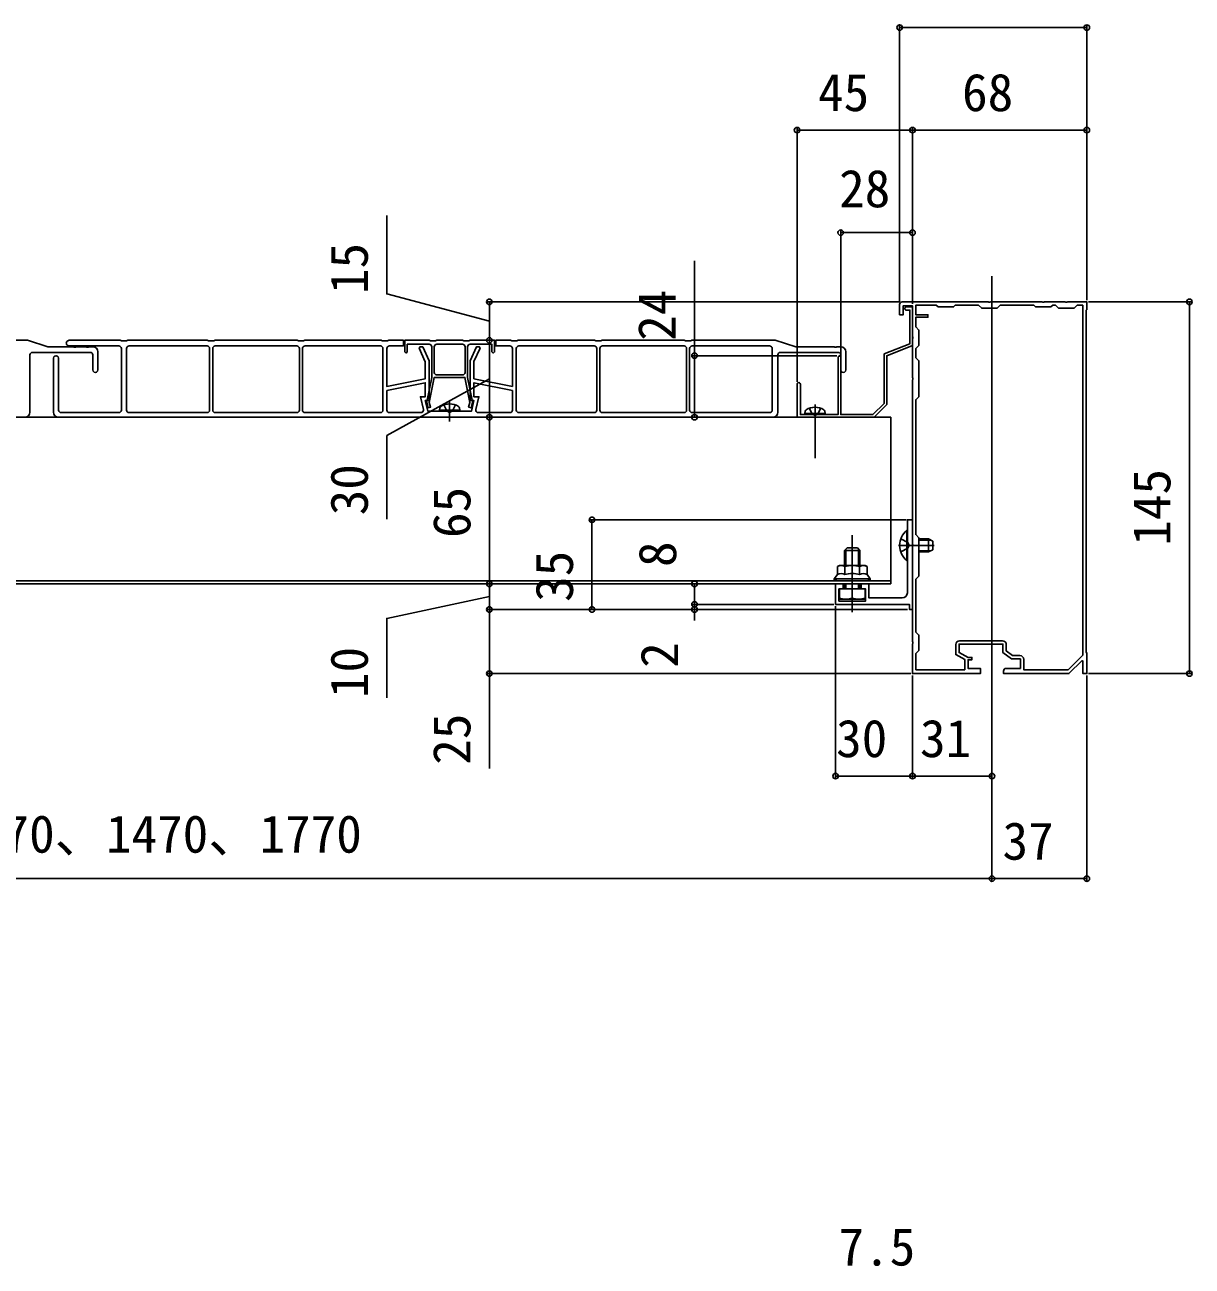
# Model space of a CAD drawing. Units: millimetres, scale not verified. Extents: x -875 to 875, y -1304 to 1297.
# Drawn here: x -401.2 to 54.1, y -416.8 to 67.5 of the extents above; entities that cross this region are included whole.
import ezdxf
from ezdxf.enums import TextEntityAlignment as Align

# ---------------------------------------------------------------- set-up
doc = ezdxf.new("R2010")
doc.units = ezdxf.units.MM
doc.header["$LTSCALE"] = 8
for name, color, linetype in [('0-2_YKK_11', 7, 'Continuous'), ('0-4_YKK_12', 2, 'Continuous'), ('0-5_YKK_13', 4, 'Continuous'), ('0-7_YKK_D', 6, 'Continuous')]:
    doc.layers.add(name, color=color, linetype=linetype)
doc.styles.add('ＭＳ ゴシック', font='')
doc.styles.get('ＭＳ ゴシック').set_extended_font_data('MS Gothic')

msp = doc.modelspace()

# ---------------------------------------------------------------- linework, layer by layer
at = {"layer": '0-2_YKK_11'}
for p, q in [((-364.5, -57.797), (-383.9, -57.797)), ((-360.5, -57.797), (-330.1, -57.797)), ((-326.9, -57.797), (-295.1, -57.797)), ((-291.9, -57.797), (-262.5, -57.797)), ((-241.5, -68.097), (-241.5, -58.097)), ((-229.5, -58.097), (-229.5, -68.097)), ((-208.5, -57.797), (-179.1, -57.797)), ((-175.9, -57.797), (-144.1, -57.797)), ((-140.9, -57.797), (-110.7, -57.797)), ((-399.166, -61.297), (-399.166, -83.597)), ((-375.666, -60.297), (-398.166, -60.297)), ((-390, -83.597), (-390, -62.597)), ((-388, -62.597), (-388, -82.797)), ((-374.666, -67.097), (-374.666, -61.297)), ((-372.666, -60.097), (-372.666, -67.097)), ((-363.5, -82.797), (-363.5, -58.797)), ((-361.5, -82.797), (-361.5, -58.797)), ((-329.1, -58.797), (-329.1, -82.797)), ((-327.9, -82.797), (-327.9, -58.797)), ((-294.1, -58.797), (-294.1, -82.797)), ((-292.9, -82.797), (-292.9, -58.797)), ((-261.5, -58.797), (-261.5, -82.797)), ((-209.5, -82.797), (-209.5, -58.797)), ((-178.1, -58.797), (-178.1, -82.797)), ((-176.9, -82.797), (-176.9, -58.797)), ((-143.1, -58.797), (-143.1, -82.797)), ((-141.9, -82.797), (-141.9, -58.797)), ((-109.7, -58.797), (-109.7, -82.797)), ((-107.5, -61.297), (-107.5, -83.597)), ((-84, -60.297), (-106.5, -60.297)), ((-83, -67.097), (-83, -61.297)), ((-81, -60.097), (-81, -67.097)), ((-230.5, -69.097), (-240.5, -69.097)), ((-260, -82.797), (-260, -75.127)), ((-211, -82.797), (-211, -75.127)), ((-109.5, -85.597), (-388, -85.597)), ((-387, -83.797), (-364.5, -83.797)), ((-330.1, -83.797), (-360.5, -83.797)), ((-295.1, -83.797), (-326.9, -83.797)), ((-262.5, -83.797), (-291.9, -83.797)), ((-246.689, -83.797), (-259, -83.797)), ((-224.311, -83.797), (-212, -83.797)), ((-179.1, -83.797), (-208.5, -83.797)), ((-144.1, -83.797), (-175.9, -83.797)), ((-110.7, -83.797), (-140.9, -83.797)), ((-36.6, -172.797), (-19.9, -172.797))]:
    msp.add_line(p, q, dxfattribs=at)
for points in [[(-57.4, -42.597), (-55, -42.597), (-55, -57.597), (-65, -61.597), (-65, -80.597), (-70, -85.597)], [(-18.5, -183.597), (-12.9, -183.597), (-12.9, -179.897), (-16.4, -179.897), (-19.7, -177.397), (-19.7, -174.097), (-36.8, -174.097), (-36.8, -177.397), (-33.3, -179.297), (-31.8, -179.297), (-31.8, -180.197), (-33.3, -180.197), (-33.3, -183.597), (-28.5, -183.597), (-28.5, -185.597), (-55, -185.597), (-55, -174.056), (-54.88, -173.872), (-54.88, -173.322), (-55, -173.139), (-55, -136.056), (-54.88, -135.872), (-54.88, -135.322), (-55, -135.139), (-55, -71.056), (-54.88, -70.872), (-54.88, -70.322), (-55, -70.139), (-55, -55.056), (-54.88, -54.872), (-54.88, -54.322), (-55, -54.139), (-55, -42.097), (-58.6, -42.097), (-58.6, -45.597), (-60, -45.597), (-60, -41.597)], [(-59, -40.597), (-25.458, -40.597), (-25.275, -40.717), (-24.725, -40.717), (-24.542, -40.597), (-4.458, -40.597), (-4.275, -40.717), (-3.725, -40.717), (-3.542, -40.597), (4.542, -40.597), (4.725, -40.717), (5.275, -40.717), (5.458, -40.597), (13, -40.597), (13, -43.597), (12.7, -43.897)], [(11.4, -178.455), (11.4, -41.897), (9.2, -41.897), (8, -43.097), (2, -43.097), (0.8, -41.897), (-0.3, -41.897), (-1, -42.597), (-7, -42.597), (-7.7, -41.897), (-20.8, -41.897), (-22, -43.097), (-28, -43.097), (-29.2, -41.897), (-38.3, -41.897), (-39, -42.597), (-45, -42.597), (-45.7, -41.897), (-53.7, -41.897), (-53.7, -45.597), (-49, -45.597), (-49, -46.597), (-53.7, -46.597), (-53.7, -50.397), (-52.5, -51.597), (-52.5, -57.597), (-53.7, -58.797), (-53.7, -62.397), (-52.5, -63.597), (-52.5, -77.597), (-53.7, -78.797), (-53.7, -131.397), (-52.5, -132.597), (-52.5, -147.597), (-53.7, -148.797), (-53.7, -169.397), (-52.5, -170.597), (-52.5, -176.597), (-53.7, -177.797), (-53.7, -184.097)], [(-98.7, -72.747), (-98.7, -84.597), (-84, -84.597), (-84, -62.097), (-83.5, -61.597), (-83, -62.097), (-83, -84.597), (-70.414, -84.597), (-66, -80.183), (-66, -60.92), (-56, -56.92), (-56, -43.797), (-57.4, -43.797)], [(12.7, -43.897), (12.7, -177.297), (13, -177.597), (13, -185.597), (11.5, -185.597), (11.5, -180.698), (11.132, -180.544), (6, -185.597), (-19.5, -185.597), (-19.5, -184.597)], [(-462.666, -57.797), (-468.166, -57.797), (-468.166, -55.597), (-462.416, -55.597), (-461.916, -55.747), (-459.916, -55.747), (-459.416, -55.597), (-432.666, -55.597), (-432.166, -55.747), (-430.166, -55.747), (-429.666, -55.597), (-400.166, -55.597), (-392.166, -58.097), (-382.186, -58.097), (-381.926, -58.247), (-381.407, -58.247), (-381.147, -58.097), (-377.186, -58.097), (-376.926, -58.247), (-376.407, -58.247), (-376.147, -58.097), (-374.666, -58.097)], [(-383.9, -55.597), (-364, -55.597), (-363.5, -55.747), (-361.5, -55.747), (-361, -55.597), (-330, -55.597), (-329.5, -55.747), (-327.5, -55.747), (-327, -55.597), (-295, -55.597), (-294.5, -55.747), (-292.5, -55.747), (-292, -55.597), (-262.25, -55.597), (-261.75, -55.747), (-259.75, -55.747), (-259.25, -55.597), (-253.5, -55.597), (-253.5, -57.797), (-259, -57.797)], [(-260, -58.797), (-260, -73.597), (-245, -70.597), (-245, -63.933), (-247.4, -58.642), (-247.049, -58.097), (-246, -58.097), (-243.5, -63.608), (-243.5, -79.097), (-245, -79.097), (-244, -83.297), (-236.02, -83.297), (-235.76, -83.447), (-235.24, -83.447), (-234.981, -83.297), (-227, -83.297), (-226, -79.097), (-227.5, -79.097), (-227.5, -63.597), (-225, -58.097), (-223.951, -58.097), (-223.6, -58.642), (-226, -63.922), (-226, -70.597), (-211, -73.597), (-211, -58.797)], [(-227.5, -57.097), (-219, -57.097), (-219, -60.097), (-218.5, -60.597), (-218, -60.097), (-218, -55.597), (-227.5, -55.597), (-228, -55.747), (-230, -55.747), (-230.5, -55.597), (-240.5, -55.597), (-241, -55.747), (-243, -55.747), (-243.5, -55.597), (-253, -55.597), (-253, -60.097), (-252.5, -60.597), (-252, -60.097), (-252, -57.097), (-243.5, -57.097)], [(-242.5, -58.097), (-242.5, -70.097), (-244.264, -78.914), (-244.426, -79.125), (-244.587, -79.487), (-243.881, -81.936), (-242.92, -81.659), (-243.435, -79.871), (-241.48, -70.097), (-229.52, -70.097), (-227.565, -79.871), (-228.081, -81.659), (-227.12, -81.936), (-226.414, -79.487), (-226.574, -79.125), (-226.737, -78.914), (-228.5, -70.097), (-228.5, -58.097)], [(-240.5, -57.097), (-235.5, -57.097), (-230.5, -57.097)], [(-212, -57.797), (-217.5, -57.797), (-217.5, -55.597), (-211.75, -55.597), (-211.25, -55.747), (-209.25, -55.747), (-208.75, -55.597), (-179, -55.597), (-178.5, -55.747), (-176.5, -55.747), (-176, -55.597), (-144, -55.597), (-143.5, -55.747), (-141.5, -55.747), (-141, -55.597), (-108.5, -55.597), (-100.5, -58.097), (-85.52, -58.097), (-85.26, -58.247), (-84.74, -58.247), (-84.481, -58.097), (-83, -58.097)], [(-260, -75.127), (-245, -72.127), (-245, -77.597), (-246.899, -77.597), (-245.716, -82.566)], [(-211, -75.127), (-226, -72.127), (-226, -77.597), (-224.101, -77.597), (-225.284, -82.566)], [(-70, -85.597), (-100, -85.597), (-100, -72.747)], [(-55, -160.597), (-55, -125.597), (-57, -125.597), (-57, -135.139), (-56.88, -135.322), (-56.88, -135.872), (-57, -136.056), (-57, -154.097)], [(-59, -156.097), (-72, -156.097), (-72, -150.597), (-75, -150.597), (-75, -152.597), (-73.3, -152.597), (-73.3, -157.297), (-83.7, -157.297), (-83.7, -152.597), (-82, -152.597), (-82, -150.597), (-85, -150.597), (-85, -158.597), (-56.2, -158.597), (-56.2, -160.597), (-55, -160.597)], [(-53.7, -184.097), (-34.6, -184.097), (-34.6, -180.071), (-38.1, -178.171), (-38.1, -174.297)], [(-18.4, -174.297), (-18.4, -176.751), (-15.963, -178.597), (-13.1, -178.597)], [(-11.6, -180.097), (-11.6, -184.097), (5.67, -184.097), (11.4, -178.455)]]:
    msp.add_lwpolyline(points, dxfattribs=at)
for centre, radius, start, end in [((-59, -41.597), 1, 90.00001, 179.99999), ((-57.4, -43.197), 0.6, 89.99999, 270.00001), ((-383.9, -56.697), 1.1, 89.99999, 270.00001), ((-374.666, -60.097), 2, 0.00001, 89.99999), ((-364.5, -58.797), 1, 0.00001, 89.99999), ((-360.5, -58.797), 1, 90.00001, 179.99999), ((-330.1, -58.797), 1, 0.00001, 89.99999), ((-326.9, -58.797), 1, 90.00001, 179.99999), ((-295.1, -58.797), 1, 0.00001, 89.99999), ((-291.9, -58.797), 1, 90.00001, 179.99999), ((-262.5, -58.797), 1, 0.00001, 89.99999), ((-259, -58.797), 1, 90.00001, 179.99999), ((-243.5, -58.097), 1, 0.00001, 89.99999), ((-240.5, -58.097), 1, 90.00001, 179.99999), ((-230.5, -58.097), 1, 0.00001, 89.99999), ((-227.5, -58.097), 1, 90.00001, 179.99999), ((-212, -58.797), 1, 0.00001, 89.99999), ((-208.5, -58.797), 1, 90.00001, 179.99999), ((-179.1, -58.797), 1, 0.00001, 89.99999), ((-175.9, -58.797), 1, 90.00001, 179.99999), ((-144.1, -58.797), 1, 0.00001, 89.99999), ((-140.9, -58.797), 1, 90.00001, 179.99999), ((-110.7, -58.797), 1, 0.00001, 89.99999), ((-83, -60.097), 2, 0.00001, 89.99999), ((-398.166, -61.297), 1, 90.00001, 179.99999), ((-389, -62.597), 1, 359.99999, 180.00001), ((-375.666, -61.297), 1, 0.00001, 89.99999), ((-106.5, -61.297), 1, 90.00001, 179.99999), ((-84, -61.297), 1, 0.00001, 89.99999), ((-373.666, -67.097), 1, 179.99999, 0.00001), ((-82, -67.097), 1, 179.99999, 0.00001), ((-240.5, -68.097), 1, 180.00001, 269.99999), ((-230.5, -68.097), 1, 270.00001, 359.99999), ((-99.35, -72.747), 0.65, 359.99999, 180.00001), ((-401.166, -83.597), 2, 270.00001, 359.99999), ((-388, -83.597), 2, 180.00001, 269.99999), ((-387, -82.797), 1, 180.00001, 269.99999), ((-364.5, -82.797), 1, 270.00001, 359.99999), ((-360.5, -82.797), 1, 180.00001, 269.99999), ((-330.1, -82.797), 1, 270.00001, 359.99999), ((-326.9, -82.797), 1, 180.00001, 269.99999), ((-295.1, -82.797), 1, 270.00001, 359.99999), ((-291.9, -82.797), 1, 180.00001, 269.99999), ((-262.5, -82.797), 1, 270.00001, 359.99999), ((-259, -82.797), 1, 180.00001, 269.99999), ((-246.689, -82.797), 1, 269.99997, 13.3925), ((-224.311, -82.797), 1, 166.6075, 270.00003), ((-212, -82.797), 1, 270.00001, 359.99999), ((-208.5, -82.797), 1, 180.00001, 269.99999), ((-179.1, -82.797), 1, 270.00001, 359.99999), ((-175.9, -82.797), 1, 180.00001, 269.99999), ((-144.1, -82.797), 1, 270.00001, 359.99999), ((-140.9, -82.797), 1, 180.00001, 269.99999), ((-110.7, -82.797), 1, 270.00001, 359.99999), ((-109.5, -83.597), 2, 270.00001, 359.99999), ((-59, -154.097), 2, 270.00001, 359.99999), ((-36.6, -174.297), 1.5, 90.00001, 179.99999), ((-19.9, -174.297), 1.5, 0.00001, 89.99999), ((-13.1, -180.097), 1.5, 0.00001, 89.99999), ((-18.5, -184.597), 1, 90.00001, 179.99999)]:
    msp.add_arc(centre, radius, start, end, dxfattribs=at)
at = {"layer": '0-4_YKK_12'}
for p, q in [((-24, -30.597), (-24, -210.597)), ((-606, -85.597), (-63.5, -85.597)), ((-63.5, -150.597), (-63.5, -85.597)), ((-606, -149.397), (-63.5, -149.397)), ((-606, -150.597), (-63.5, -150.597))]:
    msp.add_line(p, q, dxfattribs=at)
at = {"layer": '0-5_YKK_13'}
for p, q in [((-239.5, -82.797), (-239.359, -81.995)), ((-235.5, -79.397), (-235.5, -87.297)), ((-231.5, -82.797), (-231.642, -81.995)), ((-93, -80.697), (-93, -101.597)), ((-231.5, -82.797), (-239.5, -82.797)), ((-239.5, -82.797), (-239.412, -83.297)), ((-231.588, -83.297), (-239.412, -83.297)), ((-231.5, -82.797), (-231.588, -83.297)), ((-97, -84.097), (-96.859, -83.295)), ((-89, -84.097), (-97, -84.097)), ((-97, -84.097), (-96.912, -84.597)), ((-89.088, -84.597), (-96.912, -84.597)), ((-89, -84.097), (-89.142, -83.295)), ((-89, -84.097), (-89.088, -84.597)), ((-57.248, -129.697), (-57, -129.697)), ((-57.248, -129.697), (-57.248, -141.497)), ((-57, -141.497), (-57, -129.697)), ((-78.5, -161.597), (-78.5, -131.597)), ((-59.583, -133.097), (-56.865, -134.452)), ((-56.256, -135.597), (-56.865, -134.452)), ((-52.5, -133.097), (-48.7, -133.097)), ((-52.5, -133.53), (-47.78, -133.53)), ((-48.7, -133.097), (-47, -133.897)), ((-48.7, -133.097), (-48.7, -138.097)), ((-47, -133.897), (-47, -137.297)), ((-81.5, -137.597), (-75.5, -137.597)), ((-80.96, -143.397), (-80.96, -137.057)), ((-76.04, -143.397), (-76.04, -137.057)), ((-60.5, -135.597), (-46.5, -135.597)), ((-59.583, -138.097), (-56.865, -136.742)), ((-56.256, -135.597), (-56.865, -136.742)), ((-52.5, -137.664), (-47.78, -137.664)), ((-52.5, -138.097), (-48.7, -138.097)), ((-47, -137.297), (-48.7, -138.097)), ((-83.5, -143.397), (-84.274, -143.844)), ((-84.274, -146.997), (-84.274, -143.844)), ((-83.5, -143.397), (-73.5, -143.397)), ((-81.387, -146.997), (-81.387, -143.844)), ((-78.5, -140.851), (-78.5, -150.281)), ((-75.613, -146.997), (-75.613, -143.844)), ((-73.5, -143.397), (-72.727, -143.844)), ((-72.727, -146.997), (-72.727, -143.844)), ((-57.248, -141.497), (-57, -141.497)), ((-85.5, -149.397), (-85.5, -148.597)), ((-85.5, -149.397), (-71.5, -149.397)), ((-71.5, -149.397), (-71.5, -148.597)), ((-81.5, -152.597), (-81.5, -150.597)), ((-80.96, -152.597), (-80.96, -150.597)), ((-78.5, -152.597), (-78.5, -156.164)), ((-76.04, -152.597), (-76.04, -150.597)), ((-75.5, -152.597), (-75.5, -150.597))]:
    msp.add_line(p, q, dxfattribs=at)
for points in [[(-237.8, -80.818), (-236.645, -83.135), (-235.5, -83.743)], [(-233.2, -80.818), (-234.355, -83.135), (-235.5, -83.743)], [(-95.258, -82.102), (-94.145, -84.335), (-93, -84.943)], [(-90.742, -82.102), (-91.855, -84.335), (-93, -84.943)], [(-81.5, -143.397), (-81.5, -137.597), (-80.5, -136.597), (-76.5, -136.597)], [(-75.5, -143.397), (-75.5, -137.597), (-76.5, -136.597)], [(-78.5, -148.597), (-85.5, -148.597), (-84.274, -146.997)], [(-78.5, -148.597), (-71.5, -148.597), (-72.727, -146.997)]]:
    msp.add_lwpolyline(points, dxfattribs=at)
msp.add_lwpolyline([(-73.5, -152.597), (-83.5, -152.597), (-83.5, -156.597), (-73.5, -156.597)], close=True, dxfattribs=at)
for centre, radius, start, end in [((-238.472, -82.151), 0.9, 122.05588, 170), ((-235.5, -86.897), 6.5, 57.94412, 122.05588), ((-232.528, -82.151), 0.9, 10, 57.94412), ((-93, -88.197), 6.5, 57.94412, 122.05588), ((-95.972, -83.451), 0.9, 122.05588, 170), ((-94.75, -84.797), 0.2, 89.92103, 90), ((-90.028, -83.451), 0.9, 10, 57.94412), ((-52.3, -135.597), 7.7, 129.98312, 230.01688), ((-82.83, -145.953), 2.556, 55.61575, 124.38425), ((-78.5, -152.951), 9.553, 90, 107.58795), ((-78.5, -152.951), 9.553, 72.41205, 90), ((-74.17, -145.953), 2.556, 55.61575, 124.38425), ((-82.83, -149.107), 2.556, 55.61575, 124.38425), ((-78.5, -156.104), 9.553, 90, 107.58795), ((-78.5, -156.104), 9.553, 72.41205, 90), ((-74.17, -149.107), 2.556, 55.61575, 124.38425), ((-81, -149.164), 7.433, 250.34714, 289.65286), ((-76, -149.164), 7.433, 250.34714, 289.65286)]:
    msp.add_arc(centre, radius, start, end, dxfattribs=at)
for centre, major_axis, start_param, end_param in [((-84, -148.597), (1.5, 0), 3.1415927, 4.712389), ((-73, -148.597), (-1.5, 0), 1.5707963, 3.1415927)]:
    msp.add_ellipse(centre, major_axis=major_axis, ratio=0.533333, start_param=start_param, end_param=end_param, dxfattribs=at)
at = {"layer": '0-7_YKK_D'}
for p, q in [((-60, -40.597), (-60, 67.403)), ((-60, 66.403), (13, 66.403)), ((13, -39.897), (13, 67.403)), ((-100, -71.747), (-100, 27.403)), ((-100, 26.403), (-55, 26.403)), ((-55, -41.397), (-55, 27.403)), ((-55, -41.397), (-55, 27.403)), ((-55, 26.403), (13, 26.403)), ((13, -39.897), (13, 27.403)), ((-83, -61.097), (-83, -12.597)), ((-55, -13.597), (-83, -13.597)), ((-55, -41.397), (-55, -12.597)), ((-60, -40.597), (-221, -40.597)), ((-220, -55.597), (-220, -40.597)), ((13.7, -40.597), (54, -40.597)), ((53, -40.597), (53, -185.597)), ((-220, -55.597), (-220, -85.597)), ((-84.5, -61.597), (-141, -61.597)), ((-220, -85.597), (-220, -150.597)), ((-57.5, -125.597), (-181, -125.597)), ((-180, -125.597), (-180, -160.597)), ((-220, -150.597), (-220, -160.597)), ((-85.7, -150.597), (-141, -150.597)), ((-140, -158.597), (-140, -150.597)), ((-140, -158.597), (-140, -154.297)), ((-85.7, -158.597), (-141, -158.597)), ((-85.7, -158.597), (-141, -158.597)), ((-140, -158.597), (-140, -160.597)), ((-85, -159.297), (-85, -226.597)), ((-56.9, -160.597), (-221, -160.597)), ((-56.9, -160.597), (-221, -160.597)), ((-220, -160.597), (-220, -185.597)), ((-56.9, -160.597), (-181, -160.597)), ((-56.9, -160.597), (-141, -160.597)), ((-140, -160.597), (-140, -164.897)), ((-55.7, -185.597), (-221, -185.597)), ((-220, -222.682), (-220, -185.597)), ((-55, -186.297), (-55, -226.597)), ((-55, -186.297), (-55, -226.597)), ((13, -186.297), (13, -266.597)), ((13.7, -185.597), (54, -185.597)), ((-24, -206.597), (-24, -226.597)), ((-24, -211.597), (-24, -266.597)), ((-24, -211.597), (-24, -266.597)), ((-55, -225.597), (-85, -225.597)), ((-24, -225.597), (-55, -225.597)), ((-675, -265.597), (-24, -265.597)), ((-24, -265.597), (13, -265.597))]:
    msp.add_line(p, q, dxfattribs=at)
for points in [[(-220, -48.097), (-260, -37.486), (-260, -6.941)], [(-140, -85.597), (-140, -61.597), (-140, -24.593)], [(-220, -70.597), (-260, -92.778), (-260, -125.369)], [(-220, -155.597), (-260, -164.061), (-260, -195.061)]]:
    msp.add_lwpolyline(points, dxfattribs=at)
for centre in [(-60, 66.403), (13, 66.403), (-100, 26.403), (-55, 26.403), (-55, 26.403), (13, 26.403), (-83, -13.597), (-55, -13.597), (-220, -40.597), (53, -40.597), (-220, -55.597), (-220, -55.597), (-140, -61.597), (-220, -85.597), (-220, -85.597), (-140, -85.597), (-180, -125.597), (-220, -150.597), (-220, -150.597), (-140, -150.597), (-220, -160.597), (-220, -160.597), (-180, -160.597), (-140, -158.597), (-140, -158.597), (-140, -160.597), (-220, -185.597), (53, -185.597), (-85, -225.597), (-55, -225.597), (-55, -225.597), (-24, -225.597), (-24, -265.597), (-24, -265.597), (13, -265.597)]:
    msp.add_circle(centre, 1.075, dxfattribs=at)

# ---------------------------------------------------------------- texts
at = {"layer": '0-7_YKK_D', "style": 'ＭＳ ゴシック'}
for s, p in [('45', (-91.818, 29.403)), ('68', (-35.659, 29.403)), ('28', (-83.602, -8.097)), ('30', (-84.773, -222.597)), ('31', (-52.057, -222.597)), ('D1＝870、1170、1470、1770', (-519.273, -259.87)), ('37', (-19.875, -262.597)), ('7.5', (-83.823, -420.931))]:
    msp.add_text(s, height=14.66, dxfattribs=at).set_placement(p, align=Align.BOTTOM_LEFT)
for s, p in [('15', (-263, -37.555)), ('24', (-143, -55.775)), ('30', (-263, -123.846)), ('145', (50, -135.711)), ('65', (-223, -132.7)), ('8', (-142.759, -144.02)), ('35', (-183, -157.643)), ('2', (-142, -183.339)), ('10', (-263, -195.129)), ('25', (-223, -221.159))]:
    msp.add_text(s, height=14.66, rotation=90, dxfattribs=at).set_placement(p, align=Align.BOTTOM_LEFT)

doc.saveas('drawing.dxf')
